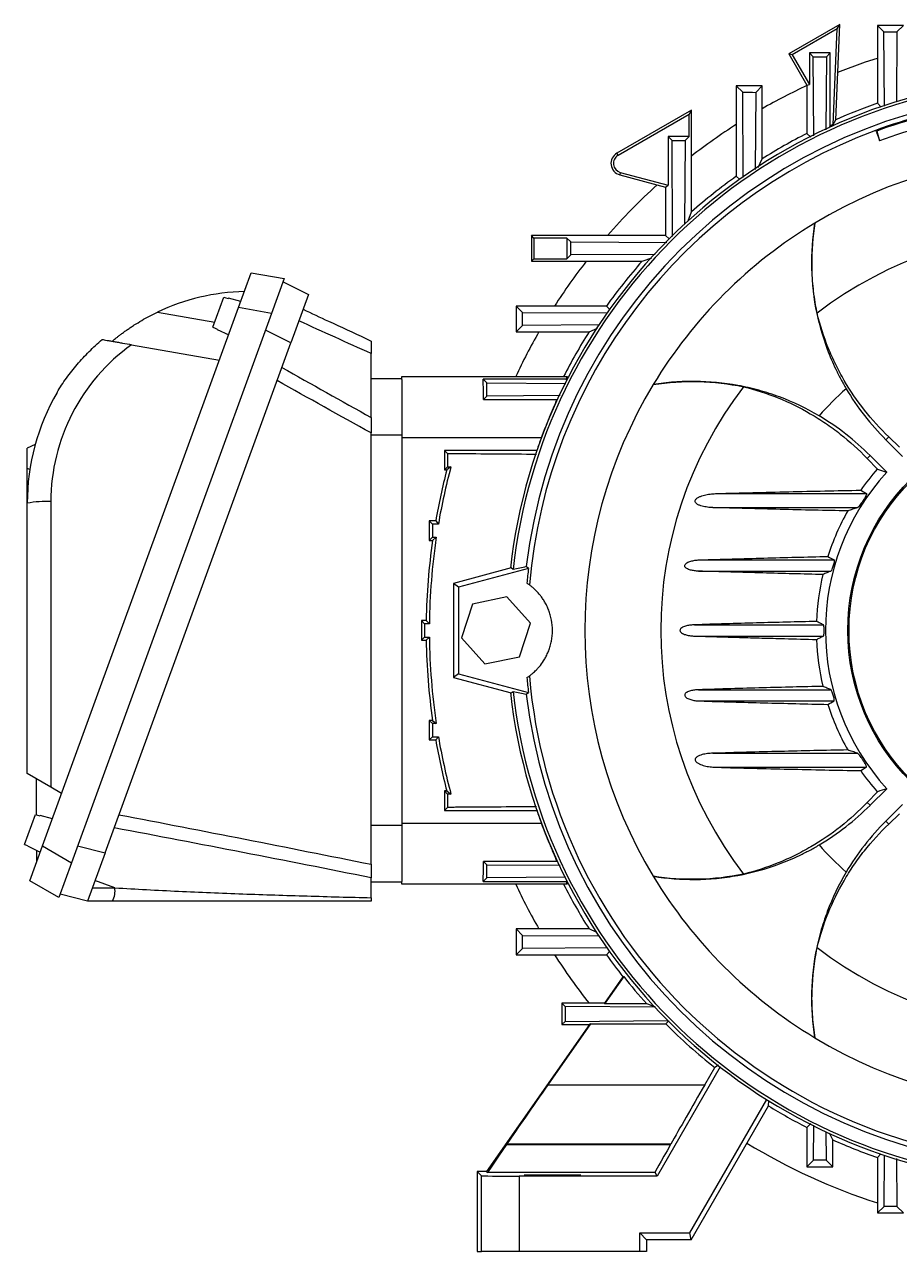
# Model space of a CAD drawing. Extents: x 49 to 1992, y 36 to 1202.
# Drawn here: x 622.9 to 808.8, y 460.3 to 721.1 of the extents above; entities that cross this region are included whole.
import ezdxf

# ---------------------------------------------------------------- set-up
doc = ezdxf.new("R2010")
doc.units = 0
doc.layers.get('0').update_dxf_attribs({"linetype": 'CONTINUOUS'})

msp = doc.modelspace()

# ---------------------------------------------------------------- linework, layer by layer
at = {"color": 7, "linetype": 'CONTINUOUS'}
for p, q in [((796.11, 721.12), (785.29, 714.87)), ((795.55, 720.19), (786, 714.68)), ((794.66, 699.88), (795.55, 720.19)), ((795.23, 700.9), (796.11, 721.12)), ((795.55, 720.19), (796.11, 721.12)), ((804.11, 720.94), (804.11, 704.39)), ((805.47, 719.59), (804.11, 720.94)), ((809.61, 720.94), (804.11, 720.94)), ((808.25, 719.58), (809.61, 720.94)), ((805.58, 703.8), (805.47, 719.59)), ((808.25, 719.58), (808.14, 704.7)), ((786, 714.68), (785.29, 714.87)), ((785.29, 714.87), (789.11, 708.25)), ((786, 714.68), (789.64, 708.39)), ((789.64, 715.1), (789.64, 708.39)), ((790.47, 714.27), (789.64, 715.1)), ((794.09, 715.1), (789.64, 715.1)), ((793.25, 714.26), (794.09, 715.1)), ((794.09, 699.62), (794.09, 715.1)), ((790.58, 697.49), (790.47, 714.27)), ((793.25, 714.26), (793.14, 698.78)), ((774.11, 708.08), (774.11, 688.87)), ((775.47, 706.72), (774.11, 708.08)), ((779.61, 708.08), (774.11, 708.08)), ((775.58, 688.63), (775.47, 706.72)), ((778.24, 706.71), (778.14, 690.3)), ((778.24, 706.71), (779.61, 708.08)), ((779.61, 692.57), (779.61, 708.08)), ((789.11, 708.25), (789.64, 708.39)), ((789.11, 708.25), (789.11, 697.99)), ((804.11, 704.39), (804.91, 703.54)), ((764.61, 702.94), (748.74, 693.77)), ((764.09, 702.03), (749, 693.32)), ((764.09, 702.03), (764.61, 702.94)), ((764.09, 697.31), (764.09, 702.03)), ((764.61, 681.32), (764.61, 702.94)), ((793.84, 699.14), (794.09, 699.62)), ((794.66, 699.88), (795.23, 700.9)), ((759.64, 697.31), (759.64, 686.98)), ((760.47, 696.48), (759.64, 697.31)), ((764.09, 697.31), (759.64, 697.31)), ((760.58, 676.07), (760.47, 696.48)), ((763.24, 696.46), (763.14, 678.69)), ((763.24, 696.46), (764.09, 697.31)), ((789.11, 697.99), (789.95, 697.17)), ((803.97, 698.49), (803.72, 698.62)), ((803.97, 698.49), (804.53, 696.41)), ((749, 693.32), (748.74, 693.77)), ((778.79, 690.72), (779.61, 692.57)), ((749.48, 689.7), (749.34, 689.19)), ((749.34, 689.19), (759.11, 686.58)), ((749.48, 689.7), (759.64, 686.98)), ((774.11, 688.87), (774.87, 688.17)), ((759.11, 686.58), (759.64, 686.98)), ((759.11, 686.58), (759.11, 676.3)), ((763.9, 679.4), (764.61, 681.32)), ((731.13, 675.75), (730.58, 676.3)), ((759.11, 676.3), (730.58, 676.3)), ((730.58, 676.3), (730.58, 670.8)), ((738.13, 675.75), (731.13, 675.75)), ((731.13, 675.75), (731.13, 671.35)), ((738.93, 674.94), (738.13, 675.75)), ((738.13, 675.75), (738.13, 671.35)), ((759.85, 675.56), (759.11, 676.3)), ((738.93, 674.94), (759.36, 674.82)), ((731.13, 671.35), (730.58, 670.8)), ((730.58, 670.8), (754.09, 670.8)), ((731.13, 671.35), (738.13, 671.35)), ((738.95, 672.17), (738.13, 671.35)), ((756.86, 672.27), (738.95, 672.17)), ((754.09, 670.8), (756.17, 671.56)), ((668.38, 660.96), (671.07, 668.37)), ((671.07, 668.37), (678.07, 667.13)), ((678.07, 667.13), (675.38, 659.73)), ((677.82, 666.43), (683.24, 663.78)), ((662.93, 656.82), (665.23, 663.15)), ((666.2, 662.89), (666.23, 662.94)), ((668.84, 662.24), (666.23, 662.94)), ((683.24, 663.78), (679.5, 653.5)), ((626.73, 546.53), (668.38, 660.96)), ((651.14, 659.99), (663.31, 657.85)), ((675.38, 659.73), (668.38, 660.96)), ((746.54, 661.3), (727.33, 661.3)), ((728.68, 659.94), (727.33, 661.3)), ((727.33, 661.3), (727.33, 655.8)), ((728.68, 659.94), (746.65, 659.83)), ((747.22, 660.56), (746.54, 661.3)), ((675.38, 659.73), (632.88, 542.98)), ((728.69, 657.16), (727.33, 655.8)), ((745.06, 657.27), (728.69, 657.16)), ((663.82, 656.34), (663.84, 656.4)), ((663.82, 656.34), (666.28, 655.19)), ((679.5, 653.5), (674.07, 656.15)), ((727.33, 655.8), (742.84, 655.8)), ((742.84, 655.8), (744.64, 656.6)), ((640.04, 545.1), (679.5, 653.5)), ((645.67, 653.08), (664.31, 649.79)), ((696.56, 637.61), (696.56, 651.17)), ((703.06, 645.85), (696.56, 645.85)), ((703.06, 645.69), (703.06, 646.3)), ((703.06, 646.3), (738.17, 646.3)), ((703.06, 645.69), (703.06, 633.85)), ((721.14, 644.94), (720.34, 645.74)), ((737.97, 645.74), (720.34, 645.74)), ((721.14, 644.94), (737.91, 644.82)), ((738.22, 645.48), (737.97, 645.74)), ((721.15, 642.16), (720.42, 641.43)), ((736.68, 642.27), (721.15, 642.16)), ((720.42, 641.43), (736.01, 641.43)), ((696.56, 542.63), (696.56, 634.32)), ((703.06, 633.85), (696.56, 633.85)), ((703.06, 633.85), (703.06, 550.85)), ((625.18, 631.86), (623.49, 631.07)), ((732.69, 633.3), (703.06, 633.3)), ((805.89, 632.87), (806.51, 633.49)), ((805.89, 632.87), (809.42, 629.34)), ((808.77, 631.33), (806.51, 633.49)), ((623.49, 626.78), (623.49, 631.07)), ((712.79, 629.96), (712.12, 630.62)), ((731.74, 630.62), (712.12, 630.62)), ((712.12, 630.62), (712.12, 626.47)), ((802.54, 629.52), (801.92, 628.9)), ((801.92, 628.9), (804.08, 626.63)), ((806.07, 625.99), (802.54, 629.52)), ((624.04, 626.52), (623.49, 626.78)), ((623.49, 620.63), (623.49, 626.78)), ((712.79, 627.14), (712.12, 626.47)), ((712.12, 626.47), (712.63, 626.47)), ((713.5, 627.14), (712.63, 626.47)), ((712.79, 627.14), (713.5, 627.14)), ((770, 621.44), (801.77, 621.44)), ((623.49, 619.37), (623.49, 620.63)), ((623.51, 620.63), (623.49, 620.63)), ((623.49, 561.92), (623.49, 619.37)), ((628.51, 619.72), (628.51, 559.02)), ((769.13, 618.45), (799.83, 618.45)), ((709.56, 614.96), (708.89, 615.62)), ((710.26, 615.62), (708.89, 615.62)), ((708.89, 615.62), (708.89, 611.47)), ((710.26, 615.62), (710.83, 614.95)), ((710.83, 614.95), (709.56, 614.96)), ((709.56, 612.14), (708.89, 611.47)), ((708.89, 611.47), (709.6, 611.47)), ((709.56, 612.14), (710.38, 612.14)), ((710.38, 612.14), (709.6, 611.47)), ((726.32, 605.63), (714.06, 602.35)), ((729.95, 605.52), (715.11, 601.54)), ((726.7, 605.3), (726.32, 605.63)), ((729.95, 605.52), (729.51, 605.9)), ((766.43, 607.34), (794.88, 607.34)), ((766.11, 604.95), (794.2, 604.95)), ((715.11, 601.54), (714.06, 602.35)), ((714.06, 602.35), (714.06, 582.35)), ((715.11, 601.54), (715.11, 583.15)), ((718.05, 597.93), (715.72, 590.8)), ((725.39, 599.48), (718.05, 597.93)), ((730.41, 593.9), (725.39, 599.48)), ((707.9, 593.76), (707.24, 594.42)), ((708.25, 594.42), (707.24, 594.42)), ((707.24, 594.42), (707.24, 590.27)), ((708.92, 593.75), (707.9, 593.76)), ((708.25, 594.42), (708.92, 593.75)), ((728.08, 586.76), (730.41, 593.9)), ((765.22, 593.54), (792.62, 593.54)), ((707.9, 590.94), (707.24, 590.27)), ((707.24, 590.27), (708.25, 590.27)), ((707.9, 590.94), (708.92, 590.94)), ((708.92, 590.94), (708.25, 590.27)), ((715.72, 590.8), (720.73, 585.21)), ((765.22, 591.15), (792.62, 591.15)), ((720.73, 585.21), (728.08, 586.76)), ((715.11, 583.15), (714.06, 582.35)), ((714.06, 582.35), (726.32, 579.06)), ((715.11, 583.15), (729.95, 579.17)), ((726.32, 579.06), (726.7, 579.39)), ((729.51, 578.79), (729.95, 579.17)), ((766.11, 579.74), (794.2, 579.74)), ((766.43, 577.35), (794.88, 577.35)), ((709.56, 572.56), (708.89, 573.22)), ((709.6, 573.22), (708.89, 573.22)), ((708.89, 573.22), (708.89, 569.07)), ((710.38, 572.55), (709.56, 572.56)), ((709.6, 573.22), (710.38, 572.55)), ((709.56, 569.73), (708.89, 569.07)), ((708.89, 569.07), (710.26, 569.07)), ((709.56, 569.73), (710.83, 569.74)), ((710.83, 569.74), (710.26, 569.07)), ((769.13, 566.24), (799.83, 566.24)), ((628.51, 559.02), (623.49, 561.92)), ((625.49, 553.16), (625.49, 560.76)), ((770, 563.25), (801.77, 563.25)), ((630.79, 557.7), (628.51, 559.02)), ((712.79, 557.55), (712.12, 558.22)), ((712.63, 558.22), (712.12, 558.22)), ((712.12, 558.22), (712.12, 554.07)), ((712.63, 558.22), (713.5, 557.55)), ((802.54, 555.17), (806.07, 558.71)), ((713.5, 557.55), (712.79, 557.55)), ((804.08, 558.06), (801.92, 555.79)), ((802.54, 555.17), (801.92, 555.79)), ((622.92, 546.88), (625.22, 553.2)), ((626.19, 552.94), (626.21, 553)), ((628.83, 552.3), (626.21, 553)), ((712.79, 554.73), (712.12, 554.07)), ((712.12, 554.07), (731.74, 554.07)), ((731.74, 554.07), (731.9, 554.22)), ((809.42, 555.36), (805.89, 551.82)), ((806.51, 551.2), (808.77, 553.36)), ((703.06, 550.85), (696.56, 550.85)), ((703.06, 551.4), (732.69, 551.4)), ((703.06, 550.85), (703.06, 539)), ((805.89, 551.82), (806.51, 551.2)), ((623.81, 546.4), (623.83, 546.45)), ((623.81, 546.4), (626.26, 545.25)), ((624.03, 539.13), (626.73, 546.53)), ((625.49, 545.61), (625.49, 543.14)), ((626.73, 546.53), (632.88, 542.98)), ((634.19, 546.56), (640.04, 545.1)), ((640.04, 545.1), (636.3, 534.82)), ((632.88, 542.98), (630.19, 535.57)), ((721.15, 542.53), (720.42, 543.26)), ((736.01, 543.26), (720.42, 543.26)), ((721.15, 542.53), (736.67, 542.42)), ((737.83, 539.87), (721.14, 539.75)), ((630.19, 535.57), (624.03, 539.13)), ((637.33, 537.64), (642.09, 537.64)), ((642.09, 537.64), (637.88, 539.17)), ((696.56, 535.53), (696.56, 539.77)), ((703.06, 538.85), (696.56, 538.85)), ((703.06, 538.4), (703.06, 539)), ((738.17, 538.4), (703.06, 538.4)), ((721.14, 539.75), (720.34, 538.95)), ((720.34, 538.95), (737.97, 538.95)), ((737.97, 538.95), (738.16, 539.15)), ((636.3, 534.82), (630.45, 536.28)), ((641.6, 534.82), (636.3, 534.82)), ((696.56, 534.82), (641.6, 534.82)), ((742.84, 528.9), (727.33, 528.9)), ((728.69, 527.53), (727.33, 528.9)), ((727.33, 528.9), (727.33, 523.4)), ((728.69, 527.53), (744.94, 527.43)), ((744.51, 528.15), (742.84, 528.9)), ((728.68, 524.75), (727.33, 523.4)), ((746.78, 524.87), (728.68, 524.75)), ((746.54, 523.4), (747.28, 524.2)), ((727.33, 523.4), (746.54, 523.4)), ((750.04, 518.74), (746.09, 513.1)), ((750.19, 518.77), (746.15, 512.99)), ((750.19, 518.77), (750.04, 518.74)), ((737.73, 512.44), (737.07, 513.1)), ((746.09, 513.1), (737.07, 513.1)), ((737.07, 513.1), (737.07, 508.6)), ((737.73, 512.44), (737.73, 509.25)), ((756.79, 512.3), (737.73, 512.44)), ((746.09, 513.1), (746.15, 512.99)), ((755.08, 512.99), (746.15, 512.99)), ((742.94, 508.6), (721.06, 477.35)), ((743.14, 508.7), (734.07, 495.74)), ((737.73, 509.25), (737.07, 508.6)), ((737.07, 508.6), (742.94, 508.6)), ((737.73, 509.25), (759.57, 509.41)), ((743.14, 508.7), (742.94, 508.6)), ((743.14, 508.7), (759.15, 508.7)), ((770.67, 499.56), (757.28, 476.36)), ((767.41, 495.74), (769.54, 499.43)), ((770.33, 499.92), (769.54, 499.43)), ((734.07, 495.74), (767.41, 495.74)), ((764.22, 464.32), (780.57, 492.63)), ((764.51, 462.85), (780.93, 491.3)), ((780.93, 491.3), (781.01, 492.42)), ((789.92, 487.51), (789.11, 486.7)), ((789.11, 486.7), (789.11, 478.35)), ((790.53, 479.77), (790.58, 487.16)), ((793.14, 485.79), (793.18, 479.78)), ((794.61, 484.07), (793.89, 485.46)), ((725.29, 483.09), (725.32, 483.12)), ((725.29, 483.09), (760.16, 483.09)), ((760.18, 483.12), (725.32, 483.12)), ((760.18, 483.12), (760.16, 483.09)), ((794.61, 478.35), (794.61, 484.07)), ((804.83, 481.07), (804.11, 480.3)), ((804.11, 480.3), (804.11, 468.53)), ((805.5, 469.92), (805.58, 480.81)), ((808.14, 480.1), (808.21, 469.93)), ((721.06, 477.35), (719.06, 477.35)), ((719.97, 476.43), (719.06, 477.35)), ((719.06, 477.35), (719.06, 460.35)), ((721.06, 477.35), (721.33, 477.11)), ((790.53, 479.77), (789.11, 478.35)), ((789.11, 478.35), (794.61, 478.35)), ((793.18, 479.78), (794.61, 478.35)), ((719.97, 460.35), (719.97, 476.43)), ((756.85, 477.11), (721.33, 477.11)), ((727.97, 476.36), (727.97, 460.35)), ((757.28, 476.36), (727.97, 476.36)), ((757.28, 476.36), (756.85, 477.11)), ((805.5, 469.92), (804.11, 468.53)), ((808.21, 469.93), (809.61, 468.53)), ((804.11, 468.53), (809.61, 468.53)), ((753.59, 464.32), (764.22, 464.32)), ((753.59, 460.35), (753.59, 464.32)), ((753.59, 464.32), (755.06, 462.85)), ((764.51, 462.85), (764.22, 464.32)), ((764.51, 462.85), (755.06, 462.85)), ((755.06, 462.85), (755.06, 460.35)), ((719.06, 460.35), (719.97, 460.35)), ((727.97, 460.35), (719.97, 460.35)), ((753.59, 460.35), (727.97, 460.35)), ((755.06, 460.35), (753.59, 460.35))]:
    msp.add_line(p, q, dxfattribs=at)
at = {"color": 7, "linetype": 'CONTINUOUS', "flags": 128}
for points in [[(795.67, 710.98), (801.58, 713.17), (804.11, 714.01)], [(665.23, 663.15), (665.71, 663.02), (666.2, 662.89)], [(662.93, 656.82), (663.38, 656.61), (663.84, 656.4)], [(800.55, 622.14), (801.16, 621.79), (801.77, 621.44)], [(793.58, 608.07), (793.91, 607.88), (794.23, 607.7), (794.88, 607.34)], [(793.58, 576.63), (793.91, 576.81), (794.23, 576.99), (794.88, 577.35)], [(800.55, 562.55), (801.16, 562.9), (801.77, 563.25)], [(625.22, 553.2), (625.69, 553.07), (626.19, 552.94)], [(622.92, 546.88), (623.36, 546.67), (623.83, 546.45)], [(759.15, 508.7), (759.64, 509.25), (759.78, 509.41)]]:
    msp.add_lwpolyline(points, dxfattribs=at)
at = {"color": 7, "linetype": 'CONTINUOUS'}
for radius in [45.26, 45]:
    msp.add_circle((843.06, 592.35), radius, dxfattribs=at)
for centre, radius, start, end in [((843.06, 592.35), 117.68, 96.4559, 173.5441), ((843.06, 592.35), 117.08, 96.3514, 173.6486), ((843.06, 592.35), 127.75, 114.9805, 119.7801), ((843.06, 592.35), 114.36, 96.8084, 173.1916), ((843.06, 592.35), 118.62, 109.1691, 113.7812), ((843.06, 592.35), 113.32, 99.6836, 110.3164), ((843.06, 592.35), 113.11, 99.7802, 110.2198), ((843.06, 592.35), 110.97, 99.6791, 110.3209), ((843.06, 592.35), 127.75, 122.665, 127.8858), ((843.06, 592.35), 117.92, 114.2333, 114.5384), ((843.06, 592.35), 113.32, 110.3164, 175.0998), ((843.06, 592.35), 118.62, 117.0528, 122.337), ((749.99, 691.61), 2.5, 120, 255), ((749.99, 691.61), 1.98, 120, 255), ((843.06, 592.35), 101.13, 58.8855, 121.1145), ((843.06, 592.35), 118.62, 125.5395, 131.403), ((843.06, 592.35), 127.75, 132.1527, 138.9177), ((843.06, 592.35), 101.13, 121.1145, 148.8855), ((843.06, 592.35), 85, 52.456, 127.544), ((843.06, 592.35), 127.75, 142.1142, 147.335), ((843.06, 592.35), 118.62, 138.597, 144.4605), ((670.49, 619.37), 45, 91.1198, 115.4688), ((843.06, 592.35), 127.75, 150.2199, 155.0195), ((843.06, 592.35), 118.62, 147.663, 152.9472), ((669.51, 619.72), 41, 125.5539, 180), ((843.06, 592.35), 101.13, 148.8855, 211.1145), ((843.06, 592.35), 85, 142.456, 217.544), ((670.49, 619.37), 47, 149.9219, 180), ((843.06, 592.35), 68.68, 131.5968, 138.4032), ((844.87, 671.86), 55.13, 210.6994, 225), ((763.55, 590.54), 55.13, 45, 59.3006), ((843.06, 592.35), 117.72, 159.6439, 161.0261), ((843.06, 592.35), 134.83, 165.3391, 170.0589), ((843.06, 592.35), 134.15, 164.9666, 170.3001), ((843.06, 592.35), 50, 137.7154, 222.2846), ((843.06, 592.35), 51.92, 138.6658, 144.9775), ((627.4, 599.9), 19.86, 86.7774, 101.3418), ((843.06, 592.35), 51.92, 150.7053, 162.3758), ((843.06, 592.35), 134.83, 171.8455, 179.1178), ((843.06, 592.35), 134.15, 171.5139, 179.4008), ((843.06, 592.35), 113.87, 173.3571, 174.941), ((843.06, 592.35), 51.92, 166.7692, 177.8844), ((843.06, 592.35), 134.83, 180.8822, 188.1545), ((843.06, 592.35), 134.15, 180.5992, 188.4861), ((843.06, 592.35), 51.92, 182.1156, 193.2308), ((843.06, 592.35), 113.87, 185.059, 186.6429), ((843.06, 592.35), 113.32, 184.9002, 265.0998), ((843.06, 592.35), 117.68, 186.4559, 263.5441), ((843.06, 592.35), 117.08, 186.3514, 263.6486), ((843.06, 592.35), 114.36, 186.8084, 263.1916), ((843.06, 592.35), 51.92, 197.6242, 209.2947), ((843.06, 592.35), 134.83, 189.9411, 194.6609), ((843.06, 592.35), 134.15, 189.6999, 195.0334), ((843.06, 592.35), 51.92, 215.0225, 221.3342), ((843.06, 592.35), 117.72, 198.9739, 200.3561), ((763.55, 594.15), 55.13, 300.6994, 315), ((844.87, 512.84), 55.13, 135, 149.3006), ((843.06, 592.35), 68.68, 221.5968, 228.4032), ((843.06, 592.35), 101.13, 211.1145, 238.8855), ((637.49, 536.99), 4.65, 332.2103, 8.1064), ((843.06, 592.35), 127.75, 204.9805, 209.7801), ((843.06, 592.35), 118.62, 207.0528, 212.337), ((843.06, 592.35), 85, 232.456, 307.544), ((843.06, 592.35), 127.75, 212.665, 218.3419), ((843.06, 592.35), 118.62, 215.5395, 218.3563), ((843.06, 592.35), 118.48, 218.389, 222.0491), ((843.06, 592.35), 118.48, 224.9087, 231.6469), ((843.06, 592.35), 101.13, 238.8855, 301.1145), ((843.06, 592.35), 118.62, 238.4145, 242.9472), ((843.06, 592.35), 127.75, 238.5278, 252.2483), ((843.06, 592.35), 118.62, 245.8928, 250.8309)]:
    msp.add_arc(centre, radius, start, end, dxfattribs=at)
for centre, major_axis, ratio, start_param, end_param in [((720.29, 633.3), (0, 13), 0.013091, 5.388676, 5.990434), ((720.29, 551.4), (0, 13), 0.013091, 3.434344, 4.036102), ((734.36, 495.74), (12.61, 18), 0.010723, 1.578306, 2.354977), ((767.59, 495.74), (10.39, 18), 0.007558, 1.57516, 2.351831), ((735.34, 497.11), (14.01, 20), 0.010723, 2.354977, 3.140375), ((768.4, 497.11), (11.55, 20), 0.007558, 2.351831, 3.13723), ((727.97, 476.43), (8, 0), 0.008727, 3.150319, 4.712389)]:
    msp.add_ellipse(centre, major_axis=major_axis, ratio=ratio, start_param=start_param, end_param=end_param, dxfattribs=at)
msp.add_ellipse((735.06, 476.57), major_axis=(6, 0), ratio=0.008727, dxfattribs=at)
for points in [[(805.47, 719.59), (806.4, 719.58), (807.32, 719.58), (808.25, 719.58)], [(790.47, 714.27), (791.39, 714.26), (792.32, 714.26), (793.25, 714.26)], [(775.47, 706.72), (776.39, 706.72), (777.32, 706.72), (778.24, 706.71)], [(760.47, 696.48), (761.39, 696.47), (762.32, 696.47), (763.24, 696.46)], [(738.95, 672.17), (738.94, 673.09), (738.94, 674.02), (738.93, 674.94)], [(728.69, 657.16), (728.69, 658.09), (728.69, 659.02), (728.68, 659.94)], [(696.56, 651.17), (691.44, 653.5), (686.31, 655.82), (681.18, 658.13)], [(677.58, 648.24), (683.9, 644.67), (690.22, 641.13), (696.56, 637.61)], [(696.56, 634.32), (689.88, 638), (683.22, 641.71), (676.57, 645.45)], [(721.15, 642.16), (721.15, 643.09), (721.15, 644.01), (721.14, 644.94)], [(738.17, 646.3), (738.2, 646.3), (738.13, 646.11), (737.97, 645.74)], [(712.79, 629.96), (712.79, 629.02), (712.79, 628.08), (712.79, 627.14)], [(709.56, 614.96), (709.56, 614.02), (709.56, 613.08), (709.56, 612.14)], [(729.51, 605.9), (728.57, 605.7), (727.64, 605.5), (726.7, 605.3)], [(730.15, 602.03), (729.98, 602.15), (729.81, 602.27), (729.63, 602.39)], [(707.9, 593.76), (707.9, 592.82), (707.9, 591.88), (707.9, 590.94)], [(729.63, 582.31), (729.81, 582.42), (729.98, 582.54), (730.15, 582.67)], [(726.7, 579.39), (727.64, 579.19), (728.57, 578.99), (729.51, 578.79)], [(709.56, 572.56), (709.56, 571.61), (709.56, 570.67), (709.56, 569.73)], [(806.07, 558.71), (805.41, 558.49), (804.74, 558.27), (804.08, 558.06)], [(712.79, 557.55), (712.79, 556.61), (712.79, 555.67), (712.79, 554.73)], [(721.14, 539.75), (721.15, 540.68), (721.15, 541.6), (721.15, 542.53)], [(737.97, 538.95), (738.13, 538.58), (738.2, 538.4), (738.17, 538.4)], [(728.68, 524.75), (728.69, 525.68), (728.69, 526.6), (728.69, 527.53)], [(756.96, 512.3), (756.33, 512.53), (755.7, 512.76), (755.08, 512.99)], [(793.18, 479.78), (792.3, 479.77), (791.42, 479.77), (790.53, 479.77)], [(808.21, 469.93), (807.31, 469.93), (806.41, 469.93), (805.5, 469.92)]]:
    msp.add_open_spline(points, degree=3, dxfattribs=at)
for points, knots in [([(803.72, 698.62), (803.77, 698.56), (803.87, 698.34), (804.07, 697.79), (804.15, 697.57), (804.32, 697.04), (804.42, 696.74), (804.53, 696.41)], [0, 0, 0, 0, 0.5, 0.5, 0.75, 0.75, 1, 1, 1, 1]), ([(790.8, 678.93), (790.33, 675.99), (790.1, 673.03), (790.14, 668.54), (790.22, 667.04), (790.43, 664.78), (790.52, 664.02), (790.73, 662.51), (790.85, 661.74), (791.55, 657.97), (792.36, 655.02), (793.97, 650.69), (794.58, 649.26), (795.59, 647.15), (795.94, 646.45), (796.68, 645.06), (797.07, 644.38), (797.46, 643.71)], [0, 0, 0, 0, 0.25, 0.25, 0.375, 0.375, 0.4375, 0.4375, 0.5, 0.5, 0.75, 0.75, 0.875, 0.875, 0.9375, 0.9375, 1, 1, 1, 1]), ([(791.27, 659.74), (790.61, 662.93), (790.26, 666.13), (790.1, 672.53), (790.31, 675.73), (790.8, 678.93)], [0, 0, 0, 0, 0.5, 0.5, 1, 1, 1, 1]), ([(641.53, 653.81), (641.53, 653.81), (641.6, 653.87), (641.83, 654.05), (641.92, 654.13), (642.14, 654.31), (642.27, 654.41), (642.55, 654.64), (642.72, 654.77), (643.06, 655.04), (643.25, 655.18), (643.65, 655.48), (643.86, 655.64), (644.3, 655.96), (644.52, 656.12), (644.99, 656.44), (645.23, 656.61), (645.73, 656.94), (645.98, 657.11), (646.75, 657.6), (647.28, 657.92), (648.35, 658.55), (648.9, 658.85), (650.02, 659.44), (650.58, 659.72), (651.14, 659.99)], [0, 0, 0, 0, 0.125, 0.125, 0.1875, 0.1875, 0.25, 0.25, 0.3125, 0.3125, 0.375, 0.375, 0.4375, 0.4375, 0.5, 0.5, 0.5625, 0.5625, 0.625, 0.625, 0.75, 0.75, 0.875, 0.875, 1, 1, 1, 1]), ([(682.08, 660.6), (683.88, 659.76), (685.68, 658.92), (687.48, 658.08), (690.11, 656.85), (692.75, 655.63), (695.39, 654.4), (695.78, 654.21), (696.17, 654.03), (696.56, 653.85)], [0, 0, 0, 0, 0.0060374, 0.0060374, 0.0060374, 0.01488211, 0.01488211, 0.01488211, 0.01619402, 0.01619402, 0.01619402, 0.01619402]), ([(806.51, 633.49), (804.65, 635.27), (802.93, 637.16), (799.78, 641.15), (798.35, 643.25), (796.73, 646.02), (796.42, 646.58), (795.81, 647.72), (795.52, 648.29), (794.67, 650.03), (794.14, 651.2), (792.69, 654.78), (791.89, 657.23), (791.27, 659.74)], [0, 0, 0, 0, 0.25, 0.25, 0.5, 0.5, 0.5625, 0.5625, 0.625, 0.625, 0.75, 0.75, 1, 1, 1, 1]), ([(629.82, 642.92), (630.43, 643.98), (631.11, 645), (632.54, 646.98), (633.31, 647.94), (634.91, 649.82), (635.76, 650.72), (637.52, 652.5), (638.44, 653.36), (639.38, 654.19)], [0, 0, 0, 0, 0.25, 0.25, 0.5, 0.5, 0.75, 0.75, 1, 1, 1, 1]), ([(639.38, 654.19), (639.64, 654.14), (640, 654.08), (640.67, 653.96), (640.91, 653.92), (641.42, 653.83), (641.69, 653.78), (642.25, 653.68), (642.54, 653.63), (643.14, 653.53), (643.44, 653.47), (644.37, 653.31), (645.01, 653.19), (645.67, 653.08)], [0, 0, 0, 0, 0.25, 0.25, 0.375, 0.375, 0.5, 0.5, 0.625, 0.625, 0.75, 0.75, 1, 1, 1, 1]), ([(696.56, 653.85), (696.56, 653.85), (696.56, 653.83), (696.56, 653.76), (696.56, 653.71), (696.56, 653.58), (696.56, 653.49), (696.56, 653.3), (696.56, 653.18), (696.56, 652.81), (696.56, 652.51), (696.56, 651.87), (696.56, 651.52), (696.56, 651.17)], [0, 0, 0, 0, 0.125, 0.125, 0.25, 0.25, 0.375, 0.375, 0.5, 0.5, 0.75, 0.75, 1, 1, 1, 1]), ([(756.48, 644.61), (759.68, 645.1), (762.88, 645.3), (769.28, 645.15), (772.47, 644.79), (775.67, 644.14)], [0, 0, 0, 0, 0.5, 0.5, 1, 1, 1, 1]), ([(791.7, 637.94), (789, 639.54), (786.21, 640.88), (781.87, 642.5), (780.4, 642.97), (778.17, 643.59), (777.42, 643.78), (775.92, 644.12), (775.17, 644.28), (771.42, 644.97), (768.42, 645.25), (764.66, 645.29), (763.91, 645.28), (762.4, 645.23), (761.66, 645.19), (759.42, 645.02), (757.94, 644.84), (756.48, 644.61)], [0, 0, 0, 0, 0.25, 0.25, 0.375, 0.375, 0.4375, 0.4375, 0.5, 0.5, 0.75, 0.75, 0.8125, 0.8125, 0.875, 0.875, 1, 1, 1, 1]), ([(775.67, 644.14), (778.19, 643.52), (780.63, 642.72), (785.35, 640.81), (787.63, 639.69), (790.94, 637.77), (792.02, 637.09), (794.15, 635.65), (795.19, 634.89), (798.23, 632.5), (800.13, 630.77), (801.92, 628.9)], [0, 0, 0, 0, 0.25, 0.25, 0.5, 0.5, 0.625, 0.625, 0.75, 0.75, 1, 1, 1, 1]), ([(736.01, 641.43), (735.75, 640.85), (735.48, 640.24), (734.94, 638.96), (734.66, 638.3), (734.23, 637.26), (734.09, 636.91), (733.81, 636.2), (733.67, 635.84), (733.24, 634.77), (732.97, 634.04), (732.69, 633.3)], [0, 0, 0, 0, 0.25, 0.25, 0.5, 0.5, 0.625, 0.625, 0.75, 0.75, 1, 1, 1, 1]), ([(696.56, 637.61), (696.56, 637.56), (696.56, 637.5), (696.56, 637.35), (696.56, 637.25), (696.56, 637.04), (696.56, 636.92), (696.56, 636.65), (696.56, 636.51), (696.56, 636.21), (696.56, 636.05), (696.56, 635.72), (696.56, 635.55), (696.56, 635.03), (696.56, 634.67), (696.56, 634.32)], [0, 0, 0, 0, 0.125, 0.125, 0.25, 0.25, 0.375, 0.375, 0.5, 0.5, 0.625, 0.625, 0.75, 0.75, 1, 1, 1, 1]), ([(712.79, 629.96), (712.95, 629.96), (713.51, 629.96), (719.8, 629.91), (725.94, 629.87), (731.68, 629.82)], [0, 0, 0, 0, 0.026237, 0.089001, 1, 1, 1, 1]), ([(804.08, 626.63), (804.65, 626.45), (805.22, 626.26), (805.8, 626.08), (805.89, 626.05), (805.98, 626.02), (806.07, 625.99)], [0.0000002, 0.0000002, 0.0000002, 0.0000002, 0.00953748, 0.00953748, 0.00953748, 0.01106502, 0.01106502, 0.01106502, 0.01106502]), ([(769.13, 618.45), (768.74, 618.46), (768.36, 618.49), (767.6, 618.59), (767.22, 618.65), (766.66, 618.8), (766.48, 618.86), (766.12, 619.01), (765.94, 619.09), (765.7, 619.26), (765.63, 619.32), (765.49, 619.47), (765.43, 619.55), (765.37, 619.74), (765.37, 619.85), (765.42, 620.05), (765.47, 620.14), (765.6, 620.29), (765.67, 620.36), (765.83, 620.49), (765.91, 620.54), (766.17, 620.69), (766.35, 620.77), (766.9, 620.99), (767.28, 621.09), (768.05, 621.26), (768.44, 621.32), (769.22, 621.4), (769.6, 621.43), (770, 621.44)], [0, 0, 0, 0, 0.125, 0.125, 0.25, 0.25, 0.3125, 0.3125, 0.375, 0.375, 0.40625, 0.40625, 0.4375, 0.4375, 0.46875, 0.46875, 0.5, 0.5, 0.53125, 0.53125, 0.5625, 0.5625, 0.625, 0.625, 0.75, 0.75, 0.875, 0.875, 1, 1, 1, 1]), ([(770, 621.44), (775.07, 621.58), (780.16, 621.71), (790.34, 621.95), (795.43, 622.05), (800.55, 622.14)], [0, 0, 0, 0, 0.5, 0.5, 1, 1, 1, 1]), ([(801.77, 621.44), (801.79, 621.43), (801.8, 621.41), (801.8, 621.35), (801.79, 621.31), (801.76, 621.22), (801.74, 621.16), (801.68, 621.03), (801.65, 620.96), (801.46, 620.59), (801.24, 620.23), (800.9, 619.71), (800.78, 619.54), (800.55, 619.23), (800.44, 619.08), (800.23, 618.81), (800.13, 618.7), (800, 618.57), (799.96, 618.53), (799.89, 618.48), (799.86, 618.46), (799.83, 618.45)], [0, 0, 0, 0, 0.0625, 0.0625, 0.125, 0.125, 0.1875, 0.1875, 0.25, 0.25, 0.5, 0.5, 0.625, 0.625, 0.75, 0.75, 0.875, 0.875, 0.9375, 0.9375, 1, 1, 1, 1]), ([(797.79, 617.75), (793, 617.84), (788.22, 617.95), (778.66, 618.19), (773.89, 618.32), (769.13, 618.45)], [0, 0, 0, 0, 0.5, 0.5, 1, 1, 1, 1]), ([(799.83, 618.45), (799.48, 618.34), (799.14, 618.22), (798.8, 618.1), (798.46, 617.98), (798.12, 617.87), (797.79, 617.75)], [0, 0, 0, 0, 0.004148633, 0.004148633, 0.004148633, 0.008297319, 0.008297319, 0.008297319, 0.008297319]), ([(766.43, 607.34), (770.95, 607.48), (775.48, 607.61), (784.52, 607.85), (789.05, 607.96), (793.58, 608.07)], [0, 0, 0, 0, 0.5, 0.5, 1, 1, 1, 1]), ([(766.11, 604.95), (765.82, 604.96), (765.53, 604.98), (764.96, 605.06), (764.68, 605.11), (764.26, 605.22), (764.12, 605.27), (763.85, 605.37), (763.71, 605.43), (763.53, 605.55), (763.46, 605.59), (763.35, 605.69), (763.3, 605.74), (763.21, 605.86), (763.18, 605.93), (763.15, 606.08), (763.15, 606.16), (763.2, 606.31), (763.24, 606.38), (763.34, 606.49), (763.4, 606.55), (763.57, 606.69), (763.71, 606.76), (764.11, 606.96), (764.39, 607.05), (764.96, 607.19), (765.26, 607.24), (765.84, 607.31), (766.14, 607.33), (766.43, 607.34)], [0, 0, 0, 0, 0.125, 0.125, 0.25, 0.25, 0.3125, 0.3125, 0.375, 0.375, 0.40625, 0.40625, 0.4375, 0.4375, 0.46875, 0.46875, 0.5, 0.5, 0.53125, 0.53125, 0.5625, 0.5625, 0.625, 0.625, 0.75, 0.75, 0.875, 0.875, 1, 1, 1, 1]), ([(794.88, 607.34), (794.91, 607.33), (794.92, 607.29), (794.93, 607.15), (794.92, 607.05), (794.89, 606.83), (794.87, 606.69), (794.8, 606.41), (794.76, 606.27), (794.68, 605.97), (794.63, 605.83), (794.54, 605.56), (794.49, 605.44), (794.35, 605.12), (794.27, 604.98), (794.2, 604.95)], [0, 0, 0, 0, 0.125, 0.125, 0.25, 0.25, 0.375, 0.375, 0.5, 0.5, 0.625, 0.625, 0.75, 0.75, 1, 1, 1, 1]), ([(792.52, 604.23), (790.4, 604.28), (788.27, 604.33), (786.14, 604.39), (784.01, 604.44), (781.89, 604.5), (779.76, 604.56), (777.48, 604.62), (775.21, 604.68), (772.93, 604.75), (770.66, 604.81), (768.38, 604.88), (766.11, 604.95)], [0, 0, 0, 0, 0.00660195, 0.00660195, 0.00660195, 0.01320391, 0.01320391, 0.01320391, 0.02026936, 0.02026936, 0.02026936, 0.02733484, 0.02733484, 0.02733484, 0.02733484]), ([(794.2, 604.95), (793.92, 604.83), (793.64, 604.71), (793.36, 604.59), (793.22, 604.53), (793.08, 604.47), (792.94, 604.41), (792.8, 604.35), (792.66, 604.29), (792.52, 604.23)], [0, 0, 0, 0, 0.004234963, 0.004234963, 0.004234963, 0.006352448, 0.006352448, 0.006352448, 0.008469934, 0.008469934, 0.008469934, 0.008469934]), ([(730.15, 582.67), (730.19, 582.69), (730.27, 582.75), (730.52, 582.94), (730.69, 583.08), (730.99, 583.34), (731.11, 583.44), (731.35, 583.66), (731.47, 583.79), (731.74, 584.06), (731.88, 584.21), (732.18, 584.54), (732.33, 584.72), (732.8, 585.31), (733.11, 585.76), (733.57, 586.54), (733.72, 586.82), (734, 587.41), (734.14, 587.71), (734.38, 588.35), (734.49, 588.68), (734.69, 589.37), (734.78, 589.73), (734.99, 590.82), (735.06, 591.56), (735.06, 593.08), (734.99, 593.83), (734.79, 594.92), (734.7, 595.28), (734.51, 595.97), (734.4, 596.3), (734.15, 596.94), (734.02, 597.25), (733.73, 597.85), (733.58, 598.12), (733.28, 598.65), (733.12, 598.89), (732.81, 599.35), (732.65, 599.57), (732.18, 600.16), (731.89, 600.49), (731.48, 600.9), (731.35, 601.03), (731.11, 601.25), (731, 601.35), (730.69, 601.61), (730.53, 601.74), (730.27, 601.94), (730.19, 602), (730.15, 602.03)], [0, 0, 0, 0, 0.0625, 0.0625, 0.125, 0.125, 0.15625, 0.15625, 0.1875, 0.1875, 0.21875, 0.21875, 0.25, 0.25, 0.3125, 0.3125, 0.34375, 0.34375, 0.375, 0.375, 0.40625, 0.40625, 0.4375, 0.4375, 0.5, 0.5, 0.5625, 0.5625, 0.59375, 0.59375, 0.625, 0.625, 0.65625, 0.65625, 0.6875, 0.6875, 0.71875, 0.71875, 0.75, 0.75, 0.8125, 0.8125, 0.84375, 0.84375, 0.875, 0.875, 0.9375, 0.9375, 1, 1, 1, 1]), ([(765.22, 593.54), (764.93, 593.53), (764.64, 593.51), (764.07, 593.44), (763.79, 593.39), (763.38, 593.28), (763.24, 593.24), (762.97, 593.14), (762.83, 593.08), (762.57, 592.94), (762.45, 592.86), (762.29, 592.7), (762.24, 592.64), (762.17, 592.5), (762.15, 592.43), (762.15, 592.28), (762.17, 592.2), (762.24, 592.07), (762.28, 592.01), (762.44, 591.85), (762.56, 591.76), (762.95, 591.55), (763.22, 591.46), (763.78, 591.31), (764.07, 591.26), (764.64, 591.18), (764.93, 591.16), (765.22, 591.15)], [0, 0, 0, 0, 0.125, 0.125, 0.25, 0.25, 0.3125, 0.3125, 0.375, 0.375, 0.4375, 0.4375, 0.46875, 0.46875, 0.5, 0.5, 0.53125, 0.53125, 0.5625, 0.5625, 0.625, 0.625, 0.75, 0.75, 0.875, 0.875, 1, 1, 1, 1]), ([(791.18, 594.26), (789.06, 594.21), (786.93, 594.16), (784.81, 594.1), (782.68, 594.05), (780.56, 593.99), (778.43, 593.93), (776.23, 593.87), (774.03, 593.81), (771.82, 593.74), (769.62, 593.68), (767.42, 593.61), (765.22, 593.54)], [0, 0, 0, 0, 0.00660195, 0.00660195, 0.00660195, 0.0132039, 0.0132039, 0.0132039, 0.02004634, 0.02004634, 0.02004634, 0.02688879, 0.02688879, 0.02688879, 0.02688879]), ([(792.62, 593.54), (792.38, 593.66), (792.14, 593.78), (791.9, 593.9), (791.66, 594.02), (791.42, 594.14), (791.18, 594.26)], [0, 0, 0, 0, 0.004206289, 0.004206289, 0.004206289, 0.00841258, 0.00841258, 0.00841258, 0.00841258]), ([(792.62, 591.15), (792.64, 591.16), (792.67, 591.2), (792.71, 591.33), (792.73, 591.42), (792.76, 591.64), (792.77, 591.77), (792.79, 592.05), (792.8, 592.2), (792.8, 592.49), (792.79, 592.65), (792.77, 592.92), (792.76, 593.05), (792.73, 593.27), (792.71, 593.36), (792.67, 593.49), (792.64, 593.53), (792.62, 593.54)], [0, 0, 0, 0, 0.125, 0.125, 0.25, 0.25, 0.375, 0.375, 0.5, 0.5, 0.625, 0.625, 0.75, 0.75, 0.875, 0.875, 1, 1, 1, 1]), ([(765.22, 591.15), (766.81, 591.1), (768.4, 591.05), (770, 591.01), (771.59, 590.96), (773.18, 590.91), (774.78, 590.87), (776.37, 590.82), (777.96, 590.78), (779.56, 590.73), (781.15, 590.69), (782.74, 590.65), (784.34, 590.6), (786.62, 590.54), (788.9, 590.49), (791.18, 590.43)], [0, 0, 0, 0, 0.00495025, 0.00495025, 0.00495025, 0.00990049, 0.00990049, 0.00990049, 0.01485074, 0.01485074, 0.01485074, 0.01980098, 0.01980098, 0.01980098, 0.02688879, 0.02688879, 0.02688879, 0.02688879]), ([(791.18, 590.43), (791.42, 590.55), (791.66, 590.67), (791.9, 590.79), (792.14, 590.91), (792.38, 591.03), (792.62, 591.15)], [0, 0, 0, 0, 0.004206289, 0.004206289, 0.004206289, 0.00841258, 0.00841258, 0.00841258, 0.00841258]), ([(766.11, 579.74), (765.82, 579.73), (765.53, 579.71), (764.96, 579.64), (764.68, 579.59), (764.26, 579.47), (764.12, 579.43), (763.85, 579.32), (763.71, 579.26), (763.53, 579.14), (763.46, 579.1), (763.35, 579.01), (763.3, 578.95), (763.21, 578.83), (763.18, 578.76), (763.15, 578.61), (763.15, 578.53), (763.2, 578.38), (763.24, 578.32), (763.34, 578.2), (763.4, 578.15), (763.57, 578.01), (763.71, 577.93), (764.11, 577.74), (764.39, 577.65), (764.96, 577.51), (765.26, 577.45), (765.84, 577.38), (766.14, 577.36), (766.43, 577.35)], [0, 0, 0, 0, 0.125, 0.125, 0.25, 0.25, 0.3125, 0.3125, 0.375, 0.375, 0.40625, 0.40625, 0.4375, 0.4375, 0.46875, 0.46875, 0.5, 0.5, 0.53125, 0.53125, 0.5625, 0.5625, 0.625, 0.625, 0.75, 0.75, 0.875, 0.875, 1, 1, 1, 1]), ([(792.52, 580.46), (790.4, 580.41), (788.27, 580.36), (786.14, 580.31), (784.01, 580.25), (781.89, 580.2), (779.76, 580.14), (777.48, 580.08), (775.21, 580.01), (772.93, 579.95), (770.66, 579.88), (768.38, 579.81), (766.11, 579.74)], [0, 0, 0, 0, 0.00660195, 0.00660195, 0.00660195, 0.01320391, 0.01320391, 0.01320391, 0.02026936, 0.02026936, 0.02026936, 0.02733484, 0.02733484, 0.02733484, 0.02733484]), ([(794.2, 579.74), (793.92, 579.86), (793.64, 579.98), (793.36, 580.1), (793.22, 580.16), (793.08, 580.22), (792.94, 580.28), (792.8, 580.34), (792.66, 580.4), (792.52, 580.46)], [0, 0, 0, 0, 0.004234963, 0.004234963, 0.004234963, 0.006352448, 0.006352448, 0.006352448, 0.008469934, 0.008469934, 0.008469934, 0.008469934]), ([(794.88, 577.35), (794.91, 577.36), (794.92, 577.41), (794.93, 577.54), (794.92, 577.64), (794.89, 577.87), (794.87, 578), (794.8, 578.28), (794.76, 578.43), (794.68, 578.72), (794.63, 578.87), (794.54, 579.13), (794.49, 579.26), (794.35, 579.58), (794.27, 579.72), (794.2, 579.74)], [0, 0, 0, 0, 0.125, 0.125, 0.25, 0.25, 0.375, 0.375, 0.5, 0.5, 0.625, 0.625, 0.75, 0.75, 1, 1, 1, 1]), ([(766.43, 577.35), (770.95, 577.21), (775.48, 577.09), (784.52, 576.84), (789.05, 576.73), (793.58, 576.63)], [0, 0, 0, 0, 0.5, 0.5, 1, 1, 1, 1]), ([(769.13, 566.24), (768.74, 566.23), (768.36, 566.2), (767.6, 566.11), (767.22, 566.04), (766.66, 565.89), (766.48, 565.83), (766.12, 565.69), (765.94, 565.6), (765.7, 565.43), (765.63, 565.37), (765.49, 565.23), (765.43, 565.14), (765.37, 564.95), (765.37, 564.85), (765.42, 564.65), (765.47, 564.56), (765.6, 564.4), (765.67, 564.33), (765.83, 564.21), (765.91, 564.15), (766.17, 564), (766.35, 563.92), (766.9, 563.7), (767.28, 563.6), (768.05, 563.43), (768.44, 563.37), (769.22, 563.29), (769.6, 563.26), (770, 563.25)], [0, 0, 0, 0, 0.125, 0.125, 0.25, 0.25, 0.3125, 0.3125, 0.375, 0.375, 0.40625, 0.40625, 0.4375, 0.4375, 0.46875, 0.46875, 0.5, 0.5, 0.53125, 0.53125, 0.5625, 0.5625, 0.625, 0.625, 0.75, 0.75, 0.875, 0.875, 1, 1, 1, 1]), ([(797.79, 566.94), (793, 566.85), (788.22, 566.74), (778.66, 566.51), (773.89, 566.38), (769.13, 566.24)], [0, 0, 0, 0, 0.5, 0.5, 1, 1, 1, 1]), ([(799.83, 566.24), (799.48, 566.36), (799.14, 566.48), (798.8, 566.59), (798.46, 566.71), (798.12, 566.83), (797.79, 566.94)], [0, 0, 0, 0, 0.004148633, 0.004148633, 0.004148633, 0.008297319, 0.008297319, 0.008297319, 0.008297319]), ([(801.77, 563.25), (801.79, 563.26), (801.8, 563.28), (801.8, 563.34), (801.79, 563.38), (801.76, 563.48), (801.74, 563.54), (801.68, 563.66), (801.65, 563.73), (801.46, 564.11), (801.24, 564.47), (800.9, 564.98), (800.78, 565.15), (800.55, 565.47), (800.44, 565.62), (800.23, 565.88), (800.13, 565.99), (800, 566.12), (799.96, 566.16), (799.89, 566.21), (799.86, 566.23), (799.83, 566.24)], [0, 0, 0, 0, 0.0625, 0.0625, 0.125, 0.125, 0.1875, 0.1875, 0.25, 0.25, 0.5, 0.5, 0.625, 0.625, 0.75, 0.75, 0.875, 0.875, 0.9375, 0.9375, 1, 1, 1, 1]), ([(770, 563.25), (775.07, 563.11), (780.16, 562.98), (790.34, 562.75), (795.43, 562.64), (800.55, 562.55)], [0, 0, 0, 0, 0.5, 0.5, 1, 1, 1, 1]), ([(801.92, 555.79), (800.14, 553.93), (798.25, 552.21), (794.26, 549.06), (792.15, 547.63), (789.39, 546.02), (788.83, 545.71), (787.69, 545.1), (787.12, 544.8), (785.38, 543.95), (784.2, 543.42), (780.63, 541.97), (778.18, 541.18), (775.67, 540.55)], [0, 0, 0, 0, 0.25, 0.25, 0.5, 0.5, 0.5625, 0.5625, 0.625, 0.625, 0.75, 0.75, 1, 1, 1, 1]), ([(642.97, 553.15), (651.92, 551.47), (660.85, 549.73), (678.71, 546.22), (687.64, 544.43), (696.56, 542.63)], [0, 0, 0, 0, 0.5, 0.5, 1, 1, 1, 1]), ([(731.69, 554.87), (725.94, 554.83), (719.8, 554.78), (713.51, 554.74), (712.95, 554.73), (712.79, 554.73)], [0, 0, 0, 0, 0.911033, 0.973773, 1, 1, 1, 1]), ([(696.56, 539.77), (687.47, 541.58), (678.38, 543.38), (660.18, 546.92), (651.08, 548.67), (641.96, 550.36)], [0, 0, 0, 0, 0.5, 0.5, 1, 1, 1, 1]), ([(732.69, 551.4), (732.97, 550.66), (733.24, 549.93), (733.8, 548.5), (734.09, 547.79), (734.51, 546.75), (734.65, 546.41), (734.93, 545.74), (735.07, 545.41), (735.48, 544.45), (735.75, 543.84), (736.01, 543.26)], [0, 0, 0, 0, 0.25, 0.25, 0.5, 0.5, 0.625, 0.625, 0.75, 0.75, 1, 1, 1, 1]), ([(791.27, 524.95), (791.89, 527.47), (792.69, 529.91), (794.6, 534.63), (795.72, 536.92), (797.64, 540.22), (798.31, 541.31), (799.75, 543.43), (800.52, 544.48), (802.91, 547.51), (804.64, 549.42), (806.51, 551.2)], [0, 0, 0, 0, 0.25, 0.25, 0.5, 0.5, 0.625, 0.625, 0.75, 0.75, 1, 1, 1, 1]), ([(756.48, 540.09), (759.42, 539.61), (762.38, 539.39), (766.86, 539.43), (768.37, 539.5), (770.63, 539.72), (771.39, 539.81), (772.9, 540.02), (773.66, 540.14), (777.44, 540.83), (780.39, 541.65), (784.72, 543.26), (786.15, 543.86), (788.26, 544.87), (788.96, 545.23), (790.35, 545.97), (791.03, 546.35), (791.7, 546.75)], [0, 0, 0, 0, 0.25, 0.25, 0.375, 0.375, 0.4375, 0.4375, 0.5, 0.5, 0.75, 0.75, 0.875, 0.875, 0.9375, 0.9375, 1, 1, 1, 1]), ([(696.56, 542.63), (696.56, 542.31), (696.56, 542), (696.56, 541.55), (696.56, 541.4), (696.56, 541.12), (696.56, 540.99), (696.56, 540.74), (696.56, 540.62), (696.56, 540.39), (696.56, 540.29), (696.56, 540.11), (696.56, 540.02), (696.56, 539.88), (696.56, 539.82), (696.56, 539.77)], [0, 0, 0, 0, 0.25, 0.25, 0.375, 0.375, 0.5, 0.5, 0.625, 0.625, 0.75, 0.75, 0.875, 0.875, 1, 1, 1, 1]), ([(775.67, 540.55), (772.47, 539.9), (769.28, 539.54), (762.88, 539.39), (759.68, 539.59), (756.48, 540.09)], [0, 0, 0, 0, 0.5, 0.5, 1, 1, 1, 1]), ([(797.46, 540.98), (795.86, 538.29), (794.53, 535.49), (792.91, 531.16), (792.43, 529.69), (791.82, 527.45), (791.63, 526.7), (791.28, 525.2), (791.13, 524.45), (790.44, 520.71), (790.16, 517.7), (790.12, 513.94), (790.13, 513.19), (790.18, 511.69), (790.22, 510.94), (790.39, 508.71), (790.57, 507.23), (790.8, 505.76)], [0, 0, 0, 0, 0.25, 0.25, 0.375, 0.375, 0.4375, 0.4375, 0.5, 0.5, 0.75, 0.75, 0.8125, 0.8125, 0.875, 0.875, 1, 1, 1, 1]), ([(642.09, 537.64), (646.58, 537.36), (651.11, 537.13), (660.17, 536.7), (664.71, 536.52), (671.55, 536.27), (673.83, 536.19), (678.38, 536.04), (680.66, 535.97), (687.49, 535.77), (692.03, 535.64), (696.56, 535.53)], [0, 0, 0, 0, 0.25, 0.25, 0.5, 0.5, 0.625, 0.625, 0.75, 0.75, 1, 1, 1, 1]), ([(696.56, 535.53), (696.56, 535.3), (696.56, 535.12), (696.56, 534.88), (696.56, 534.82), (696.56, 534.82)], [0, 0, 0, 0, 0.5, 0.5, 1, 1, 1, 1]), ([(790.8, 505.76), (790.31, 508.97), (790.1, 512.17), (790.26, 518.56), (790.61, 521.76), (791.27, 524.95)], [0, 0, 0, 0, 0.5, 0.5, 1, 1, 1, 1])]:
    msp.add_open_spline(points, degree=3, knots=knots, dxfattribs=at)

doc.saveas('drawing.dxf')
